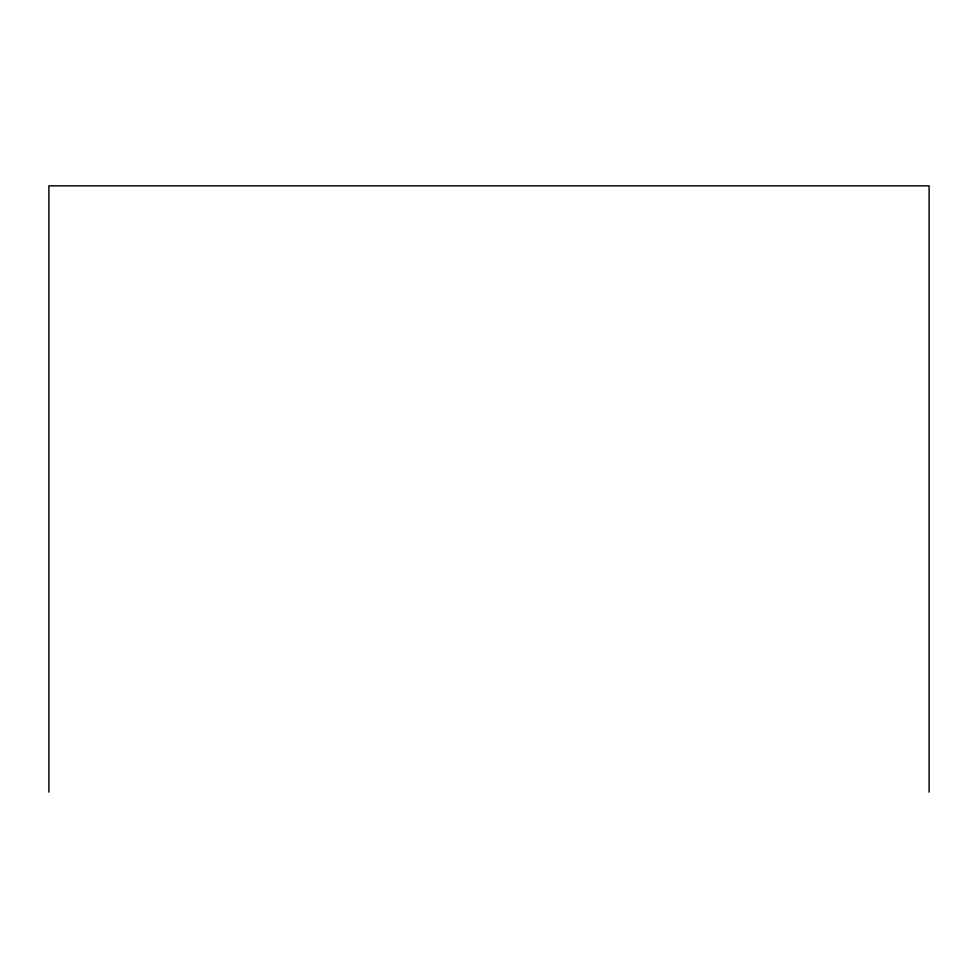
<?xml version="1.0" encoding="UTF-8"?>
<svg xmlns="http://www.w3.org/2000/svg" width="978" height="978" viewBox="0 0 978 978"><rect width="100%" height="100%" fill="white"/><g stroke="black" fill="none" stroke-linecap="round" stroke-linejoin="round"><path stroke-width="1.47" d="M929.1 792.156L929.1 185.844L48.9 185.844L48.9 792.156"/></g></svg>
